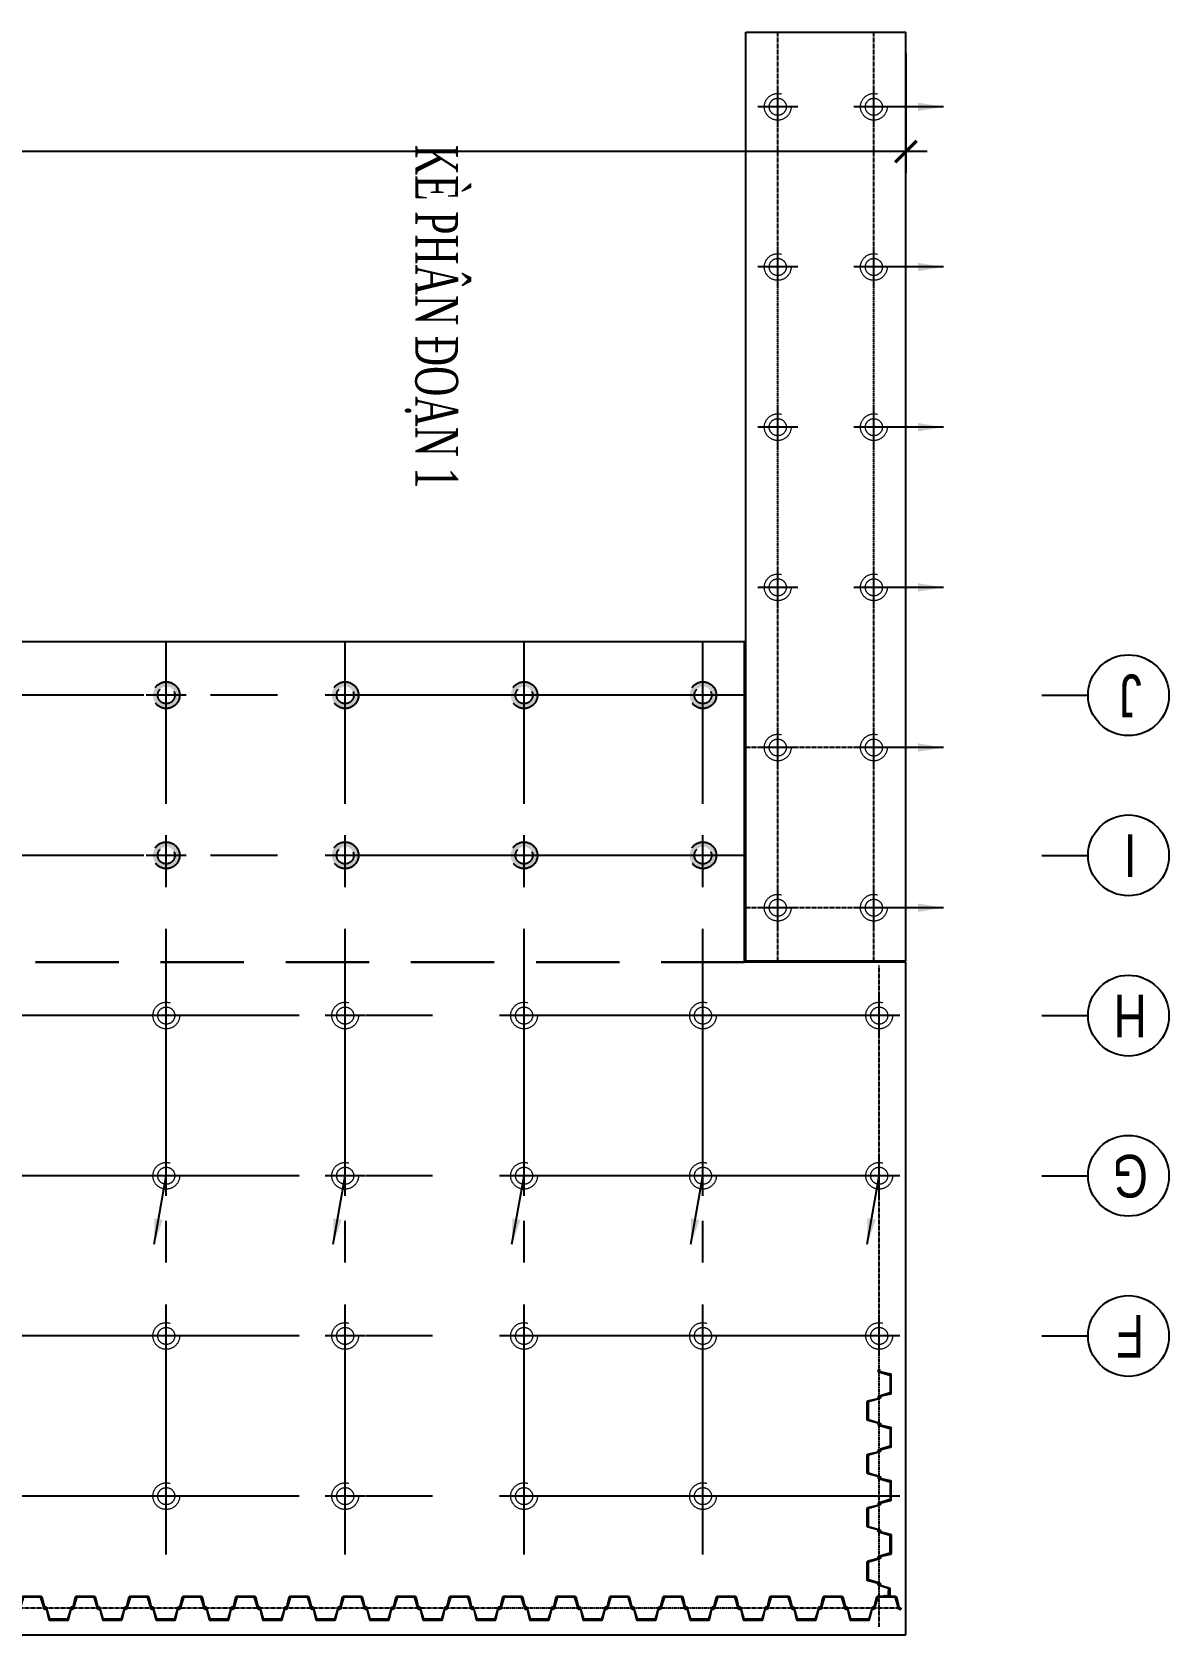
# Model space of a CAD drawing. Extents: x -57534 to 10615, y -13723 to 96319.
# Drawn here: x -11465 to -9336, y 49682 to 52684 of the extents above; entities that cross this region are included whole.
import ezdxf
from ezdxf.enums import TextEntityAlignment as Align

# ---------------------------------------------------------------- set-up
doc = ezdxf.new("R2010")
doc.units = 0
doc.header["$LTSCALE"] = 5
doc.header["$MEASUREMENT"] = 0
for name, pattern in [('CENTER', [2, 1.25, -0.25, 0.25, -0.25]), ('CENTER2', [1.125, 0.75, -0.125, 0.125, -0.125]), ('HIDDEN', [0.375, 0.25, -0.125])]:
    doc.linetypes.add(name, pattern=pattern)
doc.layers.get('0').update_dxf_attribs({"linetype": 'CONTINUOUS'})
doc.layers.get('DEFPOINTS').update_dxf_attribs({"linetype": 'CONTINUOUS'})
for name, color, linetype in [('BORDER', 2, 'CONTINUOUS'), ('CENTER', 9, 'CENTER2'), ('Coc', 2, 'CONTINUOUS'), ('Cochh', 7, 'CONTINUOUS'), ('Cu', 230, 'CONTINUOUS'), ('DIMENSION', 4, 'CONTINUOUS'), ('HATCH', 7, 'CONTINUOUS'), ('TEXT', 3, 'CONTINUOUS')]:
    doc.layers.add(name, color=color, linetype=linetype)
doc.layers.add('Border k in', color=241, linetype='CONTINUOUS', lineweight=30, plot=False)
doc.layers.add('KHUAT', color=235, linetype='HIDDEN', lineweight=18)
doc.styles.add('CMB-1', font='VHBLACK.TTF', dxfattribs={"width": 0.8})
doc.styles.add('DIM', font='romans.shx', dxfattribs={"width": 0.65})
doc.styles.add('THUONG', font='vntimeh.shx', dxfattribs={"width": 0.65})
doc.dimstyles.new('1-400', dxfattribs={"dimscale": 400, "dimtxt": 0.22, "dimasz": 0.12, "dimexe": 0.1, "dimexo": 0.1, "dimgap": 0.08, "dimtad": 1, "dimdec": 0, "dimzin": 0, "dimdsep": 46, "dimtxsty": 'DIM', "dimblk": 'ARCHTICK', "dimcen": 0.15, "dimdle": 0.1, "dimclrd": 4, "dimclre": 7, "dimclrt": 2, "dimaunit": 1, "dimadec": 0, "dimazin": 0, "dimtfac": 1, "dimtdec": 0, "dimtix": 1, "dimtmove": 1, "dimatfit": 3, "dimfxl": 1, "dimtolj": 1, "dimtzin": 0, "dimarcsym": 0})
doc.dimstyles.new('400.Ph', dxfattribs={"dimscale": 400, "dimtxt": 0.2, "dimasz": 0.1, "dimexe": 0.1, "dimexo": 0.1, "dimgap": 0.06, "dimtad": 1, "dimdec": 0, "dimzin": 0, "dimdsep": 46, "dimtxsty": 'DIM', "dimblk": 'ARCHTICK', "dimcen": 0.15, "dimdle": 0.1, "dimclrd": 256, "dimclre": 7, "dimclrt": 6, "dimadec": 0, "dimazin": 0, "dimtfac": 1, "dimtdec": 0, "dimtix": 1, "dimtmove": 0, "dimatfit": 3, "dimfxl": 1, "dimtolj": 1, "dimtzin": 0, "dimarcsym": 0})

# ---------------------------------------------------------------- blocks, each defined once
blk = doc.blocks.new('CocD500_HH')
at = {"layer": 'CENTER', "ltscale": 50}
for p, q in [((0, 37.5), (0, -37.5)), ((-37.5, 0), (37.5, 0))]:
    blk.add_line(p, q, dxfattribs=at)
at = {"layer": 'KHUAT', "ltscale": 100}
for radius in [25, 16]:
    blk.add_circle((0, 0), radius, dxfattribs=at)
blk = doc.blocks.new('_ArchTick')
at = {"color": 0, "linetype": 'ByBlock', "const_width": 0.15}
blk.add_lwpolyline([(-0.5, -0.5), (0.5, 0.5)], dxfattribs=at)
blk = doc.blocks.new('Cu SKSP-V SY390')
at = {"layer": 'CENTER'}
for p, q in [((-25, 20.3), (-25, 24.7)), ((25, 20.3), (25, 24.7))]:
    blk.add_line(p, q, dxfattribs=at)
at = {"layer": 'Cu'}
blk.add_lwpolyline([(-16.6, 2.7, 0.331206), (-15.7, 2), (15.7, 2, 0.331206), (16.6, 2.7), (23.1, 23.9, -0.331206), (24.1, 24.7), (25.3, 24.7, -0.223582), (26.5, 24.1, -0.452935), (26.1, 22.2), (25, 21.7, -0.518485), (24.2, 21.9, -0.300037), (24.7, 22.4), (25.7, 22.9, 0.427626), (25.8, 23.6, 0.215462), (25.3, 23.9), (24.5, 23.9, 0.331206), (23.7, 23.3), (18.4, 1.3, -0.331206), (16.7, 0), (-16.7, 0, -0.331206), (-18.4, 1.3), (-23.7, 23.3, 0.331206), (-24.5, 23.9), (-25.3, 23.9, 0.215462), (-25.8, 23.6, 0.427626), (-25.7, 22.9), (-24.7, 22.4, -0.300037), (-24.2, 21.9, -0.518485), (-25, 21.7), (-26.1, 22.2, -0.452935), (-26.5, 24.1, -0.223582), (-25.3, 24.7), (-24.1, 24.7, -0.331206), (-23.1, 23.9)], format="xyb", close=True, dxfattribs=at)
blk = doc.blocks.new('Cu SKSP-V Loai SY390')
at = {"layer": 'CENTER'}
for p, q in [((-25, 20.3), (-25, 24.7)), ((25, 20.3), (25, 24.7))]:
    blk.add_line(p, q, dxfattribs=at)
at = {"layer": 'Cu'}
blk.add_lwpolyline([(-16.6, 2.7, 0.331206), (-15.7, 2), (15.7, 2, 0.331206), (16.6, 2.7), (23.1, 23.9, -0.331206), (24.1, 24.7), (25.3, 24.7, -0.223582), (26.5, 24.1, -0.452935), (26.1, 22.2), (25, 21.7, -0.518485), (24.2, 21.9, -0.300037), (24.7, 22.4), (25.7, 22.9, 0.427626), (25.8, 23.6, 0.215462), (25.3, 23.9), (24.5, 23.9, 0.331206), (23.7, 23.3), (18.4, 1.3, -0.331206), (16.7, 0), (-16.7, 0, -0.331206), (-18.4, 1.3), (-23.7, 23.3, 0.331206), (-24.5, 23.9), (-25.3, 23.9, 0.215462), (-25.8, 23.6, 0.427626), (-25.7, 22.9), (-24.7, 22.4, -0.300037), (-24.2, 21.9, -0.518485), (-25, 21.7), (-26.1, 22.2, -0.452935), (-26.5, 24.1, -0.223582), (-25.3, 24.7), (-24.1, 24.7, -0.331206), (-23.1, 23.9)], format="xyb", close=True, dxfattribs=at)
at = {"layer": 'DIMENSION'}
blk.add_blockref('Cu SKSP-V SY390', (0, 0), dxfattribs=at)
blk = doc.blocks.new('*U91')
at = {"layer": 'DIMENSION', "xscale": -1, "rotation": 180}
for p in [(50, 45), (150, 45), (250, 45), (350, 45), (450, 45), (550, 45), (650, 45), (750, 45), (850, 45), (950, 45), (1050, 45), (1150, 45), (1250, 45), (1350, 45), (1450, 45), (1550, 45), (1650, 45), (1750, 45), (1850, 45), (1950, 45), (2050, 45), (2150, 45), (2250, 45), (2350, 45), (2450, 45), (2550, 45), (2650, 45), (2750, 45), (2850, 45), (2950, 45), (3050, 45), (3150, 45), (3250, 45), (3350, 45), (3450, 45), (3550, 45), (3650, 45)]:
    blk.add_blockref('Cu SKSP-V Loai SY390', p, dxfattribs=at)
at = {"layer": 'DIMENSION'}
for p in [(0, 0), (100, 0), (200, 0), (300, 0), (400, 0), (500, 0), (600, 0), (700, 0), (800, 0), (900, 0), (1000, 0), (1100, 0), (1200, 0), (1300, 0), (1400, 0), (1500, 0), (1600, 0), (1700, 0), (1800, 0), (1900, 0), (2000, 0), (2100, 0), (2200, 0), (2300, 0), (2400, 0), (2500, 0), (2600, 0), (2700, 0), (2800, 0), (2900, 0), (3000, 0), (3100, 0), (3200, 0), (3300, 0), (3400, 0), (3500, 0), (3600, 0)]:
    blk.add_blockref('Cu SKSP-V Loai SY390', p, dxfattribs=at)
blk = doc.blocks.new('*U92')
at = {"layer": 'DIMENSION', "xscale": -1, "rotation": 180}
for p in [(50, 45), (150, 45), (250, 45), (350, 45)]:
    blk.add_blockref('Cu SKSP-V Loai SY390', p, dxfattribs=at)
at = {"layer": 'DIMENSION'}
for p in [(0, 0), (100, 0), (200, 0), (300, 0)]:
    blk.add_blockref('Cu SKSP-V Loai SY390', p, dxfattribs=at)
blk = doc.blocks.new('cocbs')
at = {"layer": 'Coc'}
h = blk.add_hatch(color=256, dxfattribs=at)
h.paths.add_polyline_path([(-46596.3, 9805.7), (-46596.3, 9796.7, -0.414214), (-46580.3, 9780.7), (-46571.3, 9780.7, 0.414214)])
h.paths.add_polyline_path([(-46571.3, 9780.7), (-46580.3, 9780.7, -0.414214), (-46596.3, 9764.7), (-46596.3, 9755.7, 0.414214)])
h.paths.add_polyline_path([(-46612.3, 9780.7), (-46621.3, 9780.7, 0.414214), (-46596.3, 9755.7), (-46596.3, 9764.7, -0.414214)])
h.paths.add_polyline_path([(-46596.3, 9796.7), (-46596.3, 9805.7, 0.414214), (-46621.3, 9780.7), (-46612.3, 9780.7, -0.414214)])
at = {"layer": 'Coc', "color": 8, "linetype": 'HIDDEN', "ltscale": 50}
for radius in [25, 16]:
    blk.add_circle((-46596.3, 9780.7), radius, dxfattribs=at)
at = {"layer": 'Cochh', "linetype": 'CENTER', "ltscale": 25}
for p, q in [((-46596.3, 9818.2), (-46596.3, 9743.2)), ((-46633.8, 9780.7), (-46558.8, 9780.7))]:
    blk.add_line(p, q, dxfattribs=at)
blk = doc.blocks.new('*D105')
at = {"layer": 'DEFPOINTS', "color": 0}
for p in [(-46789.1, 9367.7), (-46789.1, 8449.5), (-50569.1, 8225.7)]:
    blk.add_point(p, dxfattribs=at)
at = {"layer": 'DIMENSION', "color": 7, "lineweight": -2}
for p, q in [((-46789.1, 9327.7), (-46789.1, 8409.5)), ((-50569.1, 8265.7), (-50569.1, 8489.5))]:
    blk.add_line(p, q, dxfattribs=at)
at = {"layer": 'DIMENSION', "lineweight": -2}
blk.add_line((-50609.1, 8449.5), (-46749.1, 8449.5), dxfattribs=at)
at = {"layer": 'DIMENSION', "lineweight": -2, "xscale": 40, "yscale": 40, "zscale": 40, "rotation": 180}
blk.add_blockref('_ArchTick', (-50569.1, 8449.5), dxfattribs=at)
at = {"layer": 'DIMENSION', "lineweight": -2, "xscale": 40, "yscale": 40, "zscale": 40}
blk.add_blockref('_ArchTick', (-46789.1, 8449.5), dxfattribs=at)
at = {"layer": 'DIMENSION', "color": 6, "insert": (-48679.1, 8513.5), "char_height": 80, "attachment_point": 5, "style": 'DIM'}
blk.add_mtext('\\A1;3780', dxfattribs=at)
blk = doc.blocks.new('A$C7E87390C')
at = {"layer": 'HATCH'}
h = blk.add_hatch(dxfattribs=at)
h.set_pattern_fill('ANSI31', color=256, scale=70, style=0)
h.set_pattern_definition([(315, (800.3433, 5226.8513), (-0.61872, -0.61872), [])])
edge = h.paths.add_edge_path()
edge.add_ellipse((800.9, 5217.3), major_axis=(-0.283, 0.283), ratio=1, start_angle=135, end_angle=225, ccw=False)
edge.add_line((800.9, 5216.9), (800.3, 5216.9))
edge.add_line((800.3, 5216.9), (800.3, 5226.9))
edge.add_line((800.3, 5226.9), (810.3, 5226.9))
edge.add_line((810.3, 5226.9), (810.3, 5226.3))
edge.add_ellipse((809.9, 5226.3), major_axis=(-0.283, 0.283), ratio=1, start_angle=135, end_angle=225, ccw=False)
edge.add_line((809.9, 5225.9), (802.5, 5225.9))
edge.add_ellipse((802.5, 5224.7), major_axis=(0.849, 0.849), ratio=1, start_angle=45, end_angle=135)
edge.add_line((801.3, 5224.7), (801.3, 5217.3))
at = {"layer": 'BORDER'}
for p, q in [((2268.5, 5299.4), (768.5, 5299.4)), ((4548.5, 5299.4), (768.5, 5299.4)), ((768.5, 5299.4), (768.5, 4039.4)), ((768.5, 4039.4), (1070.5, 4039.4)), ((768.5, 4037.4), (768.5, 2297.4)), ((768.5, 4037.4), (1068.5, 4037.4)), ((1068.5, 4037.4), (1068.5, 2297.4)), ((1070.5, 4039.4), (1070.5, 3439.4)), ((1070.5, 3439.4), (4548.5, 3439.4)), ((1068.5, 2297.4), (768.5, 2297.4))]:
    blk.add_line(p, q, dxfattribs=at)
at = {"layer": 'Border k in', "linetype": 'HIDDEN', "ltscale": 125}
blk.add_line((1070.5, 4039.4), (4548.5, 4039.4), dxfattribs=at)
at = {"layer": 'CENTER', "ltscale": 2}
for p, q in [((818.5, 5283.9), (818.5, 4045.4)), ((779.8, 5249.4), (4517.7, 5249.4)), ((828.5, 4037.4), (828.5, 2298.9)), ((1008.5, 4037.4), (1008.5, 2298.1)), ((779.8, 3937.4), (1070.5, 3937.4)), ((779.8, 3637.4), (1070.5, 3637.4))]:
    blk.add_line(p, q, dxfattribs=at)
at = {"layer": 'CENTER', "ltscale": 125}
for p, q in [((1148.5, 5149), (1148.5, 3439.4)), ((1483.5, 5149), (1483.5, 3439.4)), ((1818.5, 5149), (1818.5, 3439.4)), ((2153.5, 5149), (2153.5, 3439.4))]:
    blk.add_line(p, q, dxfattribs=at)
at = {"layer": 'CENTER', "ltscale": 200}
for p, q in [((779.8, 5039.4), (4464.8, 5039.4)), ((779.8, 4739.4), (4503.8, 4739.4)), ((779.8, 4439.4), (4503.8, 4439.4)), ((779.8, 4139.4), (4503.8, 4139.4)), ((1070.5, 3839.4), (4548.5, 3839.4)), ((1070.5, 3539.4), (4548.5, 3539.4))]:
    blk.add_line(p, q, dxfattribs=at)
at = {"layer": 'DIMENSION'}
for p, q in [((514, 4739.4), (427.4, 4739.4)), ((514, 4439.4), (427.4, 4439.4)), ((514, 4139.4), (427.4, 4139.4)), ((514, 3839.4), (427.4, 3839.4)), ((514, 3539.4), (427.4, 3539.4))]:
    blk.add_line(p, q, dxfattribs=at)
for points in [[(838.2, 5269.1, -0.331206), (839.1, 5269.8), (870.5, 5269.8, -0.331206), (871.4, 5269.1), (877.9, 5247.9, 0.331206), (878.8, 5247.2), (880.1, 5247.2, 0.223582), (881.3, 5247.7, 0.452935), (880.9, 5249.6), (879.8, 5250.1, 0.518485), (879, 5249.9, 0.300037), (879.5, 5249.4), (880.5, 5248.9, -0.427626), (880.6, 5248.2, -0.215462), (880.1, 5248), (879.3, 5248, -0.331206), (878.5, 5248.6), (873.2, 5270.6, 0.331206), (871.5, 5271.9), (838.1, 5271.9, 0.331206), (836.4, 5270.6), (831.1, 5248.6, -0.331206), (830.3, 5248), (829.5, 5248, -0.215462), (829, 5248.2, -0.427626), (829.1, 5248.9), (830.1, 5249.4, 0.300037), (830.6, 5249.9, 0.518485), (829.8, 5250.1), (828.7, 5249.6, 0.452935), (828.3, 5247.7, 0.223582), (829.5, 5247.2), (830.7, 5247.2, 0.331206), (831.7, 5247.9)], [(938.2, 5269.1, -0.331206), (939.1, 5269.8), (970.5, 5269.8, -0.331206), (971.4, 5269.1), (977.9, 5247.9, 0.331206), (978.8, 5247.2), (980.1, 5247.2, 0.223582), (981.3, 5247.7, 0.452935), (980.9, 5249.6), (979.8, 5250.1, 0.518485), (979, 5249.9, 0.300037), (979.5, 5249.4), (980.5, 5248.9, -0.427626), (980.6, 5248.2, -0.215462), (980.1, 5248), (979.3, 5248, -0.331206), (978.5, 5248.6), (973.2, 5270.6, 0.331206), (971.5, 5271.9), (938.1, 5271.9, 0.331206), (936.4, 5270.6), (931.1, 5248.6, -0.331206), (930.3, 5248), (929.5, 5248, -0.215462), (929, 5248.2, -0.427626), (929.1, 5248.9), (930.1, 5249.4, 0.300037), (930.6, 5249.9, 0.518485), (929.8, 5250.1), (928.7, 5249.6, 0.452935), (928.3, 5247.7, 0.223582), (929.5, 5247.2), (930.7, 5247.2, 0.331206), (931.7, 5247.9)], [(1038.2, 5269.1, -0.331206), (1039.1, 5269.8), (1070.5, 5269.8, -0.331206), (1071.4, 5269.1), (1077.9, 5247.9, 0.331206), (1078.8, 5247.2), (1080.1, 5247.2, 0.223582), (1081.3, 5247.7, 0.452935), (1080.9, 5249.6), (1079.8, 5250.1, 0.518485), (1079, 5249.9, 0.300037), (1079.5, 5249.4), (1080.5, 5248.9, -0.427626), (1080.6, 5248.2, -0.215462), (1080.1, 5248), (1079.3, 5248, -0.331206), (1078.5, 5248.6), (1073.2, 5270.6, 0.331206), (1071.5, 5271.9), (1038.1, 5271.9, 0.331206), (1036.4, 5270.6), (1031.1, 5248.6, -0.331206), (1030.3, 5248), (1029.5, 5248, -0.215462), (1029, 5248.2, -0.427626), (1029.1, 5248.9), (1030.1, 5249.4, 0.300037), (1030.6, 5249.9, 0.518485), (1029.8, 5250.1), (1028.7, 5249.6, 0.452935), (1028.3, 5247.7, 0.223582), (1029.5, 5247.2), (1030.7, 5247.2, 0.331206), (1031.7, 5247.9)], [(1138.2, 5269.1, -0.331206), (1139.1, 5269.8), (1170.5, 5269.8, -0.331206), (1171.4, 5269.1), (1177.9, 5247.9, 0.331206), (1178.8, 5247.2), (1180.1, 5247.2, 0.223582), (1181.3, 5247.7, 0.452935), (1180.9, 5249.6), (1179.8, 5250.1, 0.518485), (1179, 5249.9, 0.300037), (1179.5, 5249.4), (1180.5, 5248.9, -0.427626), (1180.6, 5248.2, -0.215462), (1180.1, 5248), (1179.3, 5248, -0.331206), (1178.5, 5248.6), (1173.2, 5270.6, 0.331206), (1171.5, 5271.9), (1138.1, 5271.9, 0.331206), (1136.4, 5270.6), (1131.1, 5248.6, -0.331206), (1130.3, 5248), (1129.5, 5248, -0.215462), (1129, 5248.2, -0.427626), (1129.1, 5248.9), (1130.1, 5249.4, 0.300037), (1130.6, 5249.9, 0.518485), (1129.8, 5250.1), (1128.7, 5249.6, 0.452935), (1128.3, 5247.7, 0.223582), (1129.5, 5247.2), (1130.7, 5247.2, 0.331206), (1131.7, 5247.9)], [(1238.2, 5269.1, -0.331206), (1239.1, 5269.8), (1270.5, 5269.8, -0.331206), (1271.4, 5269.1), (1277.9, 5247.9, 0.331206), (1278.8, 5247.2), (1280.1, 5247.2, 0.223582), (1281.3, 5247.7, 0.452935), (1280.9, 5249.6), (1279.8, 5250.1, 0.518485), (1279, 5249.9, 0.300037), (1279.5, 5249.4), (1280.5, 5248.9, -0.427626), (1280.6, 5248.2, -0.215462), (1280.1, 5248), (1279.3, 5248, -0.331206), (1278.5, 5248.6), (1273.2, 5270.6, 0.331206), (1271.5, 5271.9), (1238.1, 5271.9, 0.331206), (1236.4, 5270.6), (1231.1, 5248.6, -0.331206), (1230.3, 5248), (1229.5, 5248, -0.215462), (1229, 5248.2, -0.427626), (1229.1, 5248.9), (1230.1, 5249.4, 0.300037), (1230.6, 5249.9, 0.518485), (1229.8, 5250.1), (1228.7, 5249.6, 0.452935), (1228.3, 5247.7, 0.223582), (1229.5, 5247.2), (1230.7, 5247.2, 0.331206), (1231.7, 5247.9)], [(1338.2, 5269.1, -0.331206), (1339.1, 5269.8), (1370.5, 5269.8, -0.331206), (1371.4, 5269.1), (1377.9, 5247.9, 0.331206), (1378.8, 5247.2), (1380.1, 5247.2, 0.223582), (1381.3, 5247.7, 0.452935), (1380.9, 5249.6), (1379.8, 5250.1, 0.518485), (1379, 5249.9, 0.300037), (1379.5, 5249.4), (1380.5, 5248.9, -0.427626), (1380.6, 5248.2, -0.215462), (1380.1, 5248), (1379.3, 5248, -0.331206), (1378.5, 5248.6), (1373.2, 5270.6, 0.331206), (1371.5, 5271.9), (1338.1, 5271.9, 0.331206), (1336.4, 5270.6), (1331.1, 5248.6, -0.331206), (1330.3, 5248), (1329.5, 5248, -0.215462), (1329, 5248.2, -0.427626), (1329.1, 5248.9), (1330.1, 5249.4, 0.300037), (1330.6, 5249.9, 0.518485), (1329.8, 5250.1), (1328.7, 5249.6, 0.452935), (1328.3, 5247.7, 0.223582), (1329.5, 5247.2), (1330.7, 5247.2, 0.331206), (1331.7, 5247.9)], [(1438.2, 5269.1, -0.331206), (1439.1, 5269.8), (1470.5, 5269.8, -0.331206), (1471.4, 5269.1), (1477.9, 5247.9, 0.331206), (1478.8, 5247.2), (1480.1, 5247.2, 0.223582), (1481.3, 5247.7, 0.452935), (1480.9, 5249.6), (1479.8, 5250.1, 0.518485), (1479, 5249.9, 0.300037), (1479.5, 5249.4), (1480.5, 5248.9, -0.427626), (1480.6, 5248.2, -0.215462), (1480.1, 5248), (1479.3, 5248, -0.331206), (1478.5, 5248.6), (1473.2, 5270.6, 0.331206), (1471.5, 5271.9), (1438.1, 5271.9, 0.331206), (1436.4, 5270.6), (1431.1, 5248.6, -0.331206), (1430.3, 5248), (1429.5, 5248, -0.215462), (1429, 5248.2, -0.427626), (1429.1, 5248.9), (1430.1, 5249.4, 0.300037), (1430.6, 5249.9, 0.518485), (1429.8, 5250.1), (1428.7, 5249.6, 0.452935), (1428.3, 5247.7, 0.223582), (1429.5, 5247.2), (1430.7, 5247.2, 0.331206), (1431.7, 5247.9)], [(1538.2, 5269.1, -0.331206), (1539.1, 5269.8), (1570.5, 5269.8, -0.331206), (1571.4, 5269.1), (1577.9, 5247.9, 0.331206), (1578.8, 5247.2), (1580.1, 5247.2, 0.223582), (1581.3, 5247.7, 0.452935), (1580.9, 5249.6), (1579.8, 5250.1, 0.518485), (1579, 5249.9, 0.300037), (1579.5, 5249.4), (1580.5, 5248.9, -0.427626), (1580.6, 5248.2, -0.215462), (1580.1, 5248), (1579.3, 5248, -0.331206), (1578.5, 5248.6), (1573.2, 5270.6, 0.331206), (1571.5, 5271.9), (1538.1, 5271.9, 0.331206), (1536.4, 5270.6), (1531.1, 5248.6, -0.331206), (1530.3, 5248), (1529.5, 5248, -0.215462), (1529, 5248.2, -0.427626), (1529.1, 5248.9), (1530.1, 5249.4, 0.300037), (1530.6, 5249.9, 0.518485), (1529.8, 5250.1), (1528.7, 5249.6, 0.452935), (1528.3, 5247.7, 0.223582), (1529.5, 5247.2), (1530.7, 5247.2, 0.331206), (1531.7, 5247.9)], [(1638.2, 5269.1, -0.331206), (1639.1, 5269.8), (1670.5, 5269.8, -0.331206), (1671.4, 5269.1), (1677.9, 5247.9, 0.331206), (1678.8, 5247.2), (1680.1, 5247.2, 0.223582), (1681.3, 5247.7, 0.452935), (1680.9, 5249.6), (1679.8, 5250.1, 0.518485), (1679, 5249.9, 0.300037), (1679.5, 5249.4), (1680.5, 5248.9, -0.427626), (1680.6, 5248.2, -0.215462), (1680.1, 5248), (1679.3, 5248, -0.331206), (1678.5, 5248.6), (1673.2, 5270.6, 0.331206), (1671.5, 5271.9), (1638.1, 5271.9, 0.331206), (1636.4, 5270.6), (1631.1, 5248.6, -0.331206), (1630.3, 5248), (1629.5, 5248, -0.215462), (1629, 5248.2, -0.427626), (1629.1, 5248.9), (1630.1, 5249.4, 0.300037), (1630.6, 5249.9, 0.518485), (1629.8, 5250.1), (1628.7, 5249.6, 0.452935), (1628.3, 5247.7, 0.223582), (1629.5, 5247.2), (1630.7, 5247.2, 0.331206), (1631.7, 5247.9)], [(1738.2, 5269.1, -0.331206), (1739.1, 5269.8), (1770.5, 5269.8, -0.331206), (1771.4, 5269.1), (1777.9, 5247.9, 0.331206), (1778.8, 5247.2), (1780.1, 5247.2, 0.223582), (1781.3, 5247.7, 0.452935), (1780.9, 5249.6), (1779.8, 5250.1, 0.518485), (1779, 5249.9, 0.300037), (1779.5, 5249.4), (1780.5, 5248.9, -0.427626), (1780.6, 5248.2, -0.215462), (1780.1, 5248), (1779.3, 5248, -0.331206), (1778.5, 5248.6), (1773.2, 5270.6, 0.331206), (1771.5, 5271.9), (1738.1, 5271.9, 0.331206), (1736.4, 5270.6), (1731.1, 5248.6, -0.331206), (1730.3, 5248), (1729.5, 5248, -0.215462), (1729, 5248.2, -0.427626), (1729.1, 5248.9), (1730.1, 5249.4, 0.300037), (1730.6, 5249.9, 0.518485), (1729.8, 5250.1), (1728.7, 5249.6, 0.452935), (1728.3, 5247.7, 0.223582), (1729.5, 5247.2), (1730.7, 5247.2, 0.331206), (1731.7, 5247.9)], [(1838.2, 5269.1, -0.331206), (1839.1, 5269.8), (1870.5, 5269.8, -0.331206), (1871.4, 5269.1), (1877.9, 5247.9, 0.331206), (1878.8, 5247.2), (1880.1, 5247.2, 0.223582), (1881.3, 5247.7, 0.452935), (1880.9, 5249.6), (1879.8, 5250.1, 0.518485), (1879, 5249.9, 0.300037), (1879.5, 5249.4), (1880.5, 5248.9, -0.427626), (1880.6, 5248.2, -0.215462), (1880.1, 5248), (1879.3, 5248, -0.331206), (1878.5, 5248.6), (1873.2, 5270.6, 0.331206), (1871.5, 5271.9), (1838.1, 5271.9, 0.331206), (1836.4, 5270.6), (1831.1, 5248.6, -0.331206), (1830.3, 5248), (1829.5, 5248, -0.215462), (1829, 5248.2, -0.427626), (1829.1, 5248.9), (1830.1, 5249.4, 0.300037), (1830.6, 5249.9, 0.518485), (1829.8, 5250.1), (1828.7, 5249.6, 0.452935), (1828.3, 5247.7, 0.223582), (1829.5, 5247.2), (1830.7, 5247.2, 0.331206), (1831.7, 5247.9)], [(1938.2, 5269.1, -0.331206), (1939.1, 5269.8), (1970.5, 5269.8, -0.331206), (1971.4, 5269.1), (1977.9, 5247.9, 0.331206), (1978.8, 5247.2), (1980.1, 5247.2, 0.223582), (1981.3, 5247.7, 0.452935), (1980.9, 5249.6), (1979.8, 5250.1, 0.518485), (1979, 5249.9, 0.300037), (1979.5, 5249.4), (1980.5, 5248.9, -0.427626), (1980.6, 5248.2, -0.215462), (1980.1, 5248), (1979.3, 5248, -0.331206), (1978.5, 5248.6), (1973.2, 5270.6, 0.331206), (1971.5, 5271.9), (1938.1, 5271.9, 0.331206), (1936.4, 5270.6), (1931.1, 5248.6, -0.331206), (1930.3, 5248), (1929.5, 5248, -0.215462), (1929, 5248.2, -0.427626), (1929.1, 5248.9), (1930.1, 5249.4, 0.300037), (1930.6, 5249.9, 0.518485), (1929.8, 5250.1), (1928.7, 5249.6, 0.452935), (1928.3, 5247.7, 0.223582), (1929.5, 5247.2), (1930.7, 5247.2, 0.331206), (1931.7, 5247.9)], [(2038.2, 5269.1, -0.331206), (2039.1, 5269.8), (2070.5, 5269.8, -0.331206), (2071.4, 5269.1), (2077.9, 5247.9, 0.331206), (2078.8, 5247.2), (2080.1, 5247.2, 0.223582), (2081.3, 5247.7, 0.452935), (2080.9, 5249.6), (2079.8, 5250.1, 0.518485), (2079, 5249.9, 0.300037), (2079.5, 5249.4), (2080.5, 5248.9, -0.427626), (2080.6, 5248.2, -0.215462), (2080.1, 5248), (2079.3, 5248, -0.331206), (2078.5, 5248.6), (2073.2, 5270.6, 0.331206), (2071.5, 5271.9), (2038.1, 5271.9, 0.331206), (2036.4, 5270.6), (2031.1, 5248.6, -0.331206), (2030.3, 5248), (2029.5, 5248, -0.215462), (2029, 5248.2, -0.427626), (2029.1, 5248.9), (2030.1, 5249.4, 0.300037), (2030.6, 5249.9, 0.518485), (2029.8, 5250.1), (2028.7, 5249.6, 0.452935), (2028.3, 5247.7, 0.223582), (2029.5, 5247.2), (2030.7, 5247.2, 0.331206), (2031.7, 5247.9)], [(2138.2, 5269.1, -0.331206), (2139.1, 5269.8), (2170.5, 5269.8, -0.331206), (2171.4, 5269.1), (2177.9, 5247.9, 0.331206), (2178.8, 5247.2), (2180.1, 5247.2, 0.223582), (2181.3, 5247.7, 0.452935), (2180.9, 5249.6), (2179.8, 5250.1, 0.518485), (2179, 5249.9, 0.300037), (2179.5, 5249.4), (2180.5, 5248.9, -0.427626), (2180.6, 5248.2, -0.215462), (2180.1, 5248), (2179.3, 5248, -0.331206), (2178.5, 5248.6), (2173.2, 5270.6, 0.331206), (2171.5, 5271.9), (2138.1, 5271.9, 0.331206), (2136.4, 5270.6), (2131.1, 5248.6, -0.331206), (2130.3, 5248), (2129.5, 5248, -0.215462), (2129, 5248.2, -0.427626), (2129.1, 5248.9), (2130.1, 5249.4, 0.300037), (2130.6, 5249.9, 0.518485), (2129.8, 5250.1), (2128.7, 5249.6, 0.452935), (2128.3, 5247.7, 0.223582), (2129.5, 5247.2), (2130.7, 5247.2, 0.331206), (2131.7, 5247.9)], [(2238.2, 5269.1, -0.331206), (2239.1, 5269.8), (2270.5, 5269.8, -0.331206), (2271.4, 5269.1), (2277.9, 5247.9, 0.331206), (2278.8, 5247.2), (2280.1, 5247.2, 0.223582), (2281.3, 5247.7, 0.452935), (2280.9, 5249.6), (2279.8, 5250.1, 0.518485), (2279, 5249.9, 0.300037), (2279.5, 5249.4), (2280.5, 5248.9, -0.427626), (2280.6, 5248.2, -0.215462), (2280.1, 5248), (2279.3, 5248, -0.331206), (2278.5, 5248.6), (2273.2, 5270.6, 0.331206), (2271.5, 5271.9), (2238.1, 5271.9, 0.331206), (2236.4, 5270.6), (2231.1, 5248.6, -0.331206), (2230.3, 5248), (2229.5, 5248, -0.215462), (2229, 5248.2, -0.427626), (2229.1, 5248.9), (2230.1, 5249.4, 0.300037), (2230.6, 5249.9, 0.518485), (2229.8, 5250.1), (2228.7, 5249.6, 0.452935), (2228.3, 5247.7, 0.223582), (2229.5, 5247.2), (2230.7, 5247.2, 0.331206), (2231.7, 5247.9)], [(2338.2, 5269.1, -0.331206), (2339.1, 5269.8), (2370.5, 5269.8, -0.331206), (2371.4, 5269.1), (2377.9, 5247.9, 0.331206), (2378.8, 5247.2), (2380.1, 5247.2, 0.223582), (2381.3, 5247.7, 0.452935), (2380.9, 5249.6), (2379.8, 5250.1, 0.518485), (2379, 5249.9, 0.300037), (2379.5, 5249.4), (2380.5, 5248.9, -0.427626), (2380.6, 5248.2, -0.215462), (2380.1, 5248), (2379.3, 5248, -0.331206), (2378.5, 5248.6), (2373.2, 5270.6, 0.331206), (2371.5, 5271.9), (2338.1, 5271.9, 0.331206), (2336.4, 5270.6), (2331.1, 5248.6, -0.331206), (2330.3, 5248), (2329.5, 5248, -0.215462), (2329, 5248.2, -0.427626), (2329.1, 5248.9), (2330.1, 5249.4, 0.300037), (2330.6, 5249.9, 0.518485), (2329.8, 5250.1), (2328.7, 5249.6, 0.452935), (2328.3, 5247.7, 0.223582), (2329.5, 5247.2), (2330.7, 5247.2, 0.331206), (2331.7, 5247.9)], [(788.2, 5229.6, 0.331206), (789.1, 5228.9), (820.5, 5228.9, 0.331206), (821.4, 5229.6), (827.9, 5250.8, -0.331206), (828.8, 5251.5), (830.1, 5251.5, -0.223582), (831.3, 5251, -0.452935), (830.9, 5249.1), (829.8, 5248.6, -0.518485), (829, 5248.8, -0.300037), (829.5, 5249.3), (830.5, 5249.8, 0.427626), (830.6, 5250.5, 0.215462), (830.1, 5250.7), (829.3, 5250.7, 0.331206), (828.5, 5250.1), (823.2, 5228.1, -0.331206), (821.5, 5226.9), (788.1, 5226.9, -0.331206), (786.4, 5228.1), (781.1, 5250.1, 0.331206), (780.3, 5250.7), (779.5, 5250.7, 0.215462), (779, 5250.5, 0.427626), (779.1, 5249.8), (780.1, 5249.3, -0.300037), (780.6, 5248.8, -0.518485), (779.8, 5248.6), (778.7, 5249.1, -0.452935), (778.3, 5251, -0.223582), (779.5, 5251.5), (780.7, 5251.5, -0.331206), (781.7, 5250.8)], [(801.3, 5217.3, -0.414214), (800.9, 5216.9), (800.3, 5216.9), (800.3, 5226.9), (810.3, 5226.9), (810.3, 5226.3, -0.414214), (809.9, 5225.9), (802.5, 5225.9, 0.414214), (801.3, 5224.7)], [(888.2, 5229.6, 0.331206), (889.1, 5228.9), (920.5, 5228.9, 0.331206), (921.4, 5229.6), (927.9, 5250.8, -0.331206), (928.8, 5251.5), (930.1, 5251.5, -0.223582), (931.3, 5251, -0.452935), (930.9, 5249.1), (929.8, 5248.6, -0.518485), (929, 5248.8, -0.300037), (929.5, 5249.3), (930.5, 5249.8, 0.427626), (930.6, 5250.5, 0.215462), (930.1, 5250.7), (929.3, 5250.7, 0.331206), (928.5, 5250.1), (923.2, 5228.1, -0.331206), (921.5, 5226.9), (888.1, 5226.9, -0.331206), (886.4, 5228.1), (881.1, 5250.1, 0.331206), (880.3, 5250.7), (879.5, 5250.7, 0.215462), (879, 5250.5, 0.427626), (879.1, 5249.8), (880.1, 5249.3, -0.300037), (880.6, 5248.8, -0.518485), (879.8, 5248.6), (878.7, 5249.1, -0.452935), (878.3, 5251, -0.223582), (879.5, 5251.5), (880.7, 5251.5, -0.331206), (881.7, 5250.8)], [(988.2, 5229.6, 0.331206), (989.1, 5228.9), (1020.5, 5228.9, 0.331206), (1021.4, 5229.6), (1027.9, 5250.8, -0.331206), (1028.8, 5251.5), (1030.1, 5251.5, -0.223582), (1031.3, 5251, -0.452935), (1030.9, 5249.1), (1029.8, 5248.6, -0.518485), (1029, 5248.8, -0.300037), (1029.5, 5249.3), (1030.5, 5249.8, 0.427626), (1030.6, 5250.5, 0.215462), (1030.1, 5250.7), (1029.3, 5250.7, 0.331206), (1028.5, 5250.1), (1023.2, 5228.1, -0.331206), (1021.5, 5226.9), (988.1, 5226.9, -0.331206), (986.4, 5228.1), (981.1, 5250.1, 0.331206), (980.3, 5250.7), (979.5, 5250.7, 0.215462), (979, 5250.5, 0.427626), (979.1, 5249.8), (980.1, 5249.3, -0.300037), (980.6, 5248.8, -0.518485), (979.8, 5248.6), (978.7, 5249.1, -0.452935), (978.3, 5251, -0.223582), (979.5, 5251.5), (980.7, 5251.5, -0.331206), (981.7, 5250.8)], [(1088.2, 5229.6, 0.331206), (1089.1, 5228.9), (1120.5, 5228.9, 0.331206), (1121.4, 5229.6), (1127.9, 5250.8, -0.331206), (1128.8, 5251.5), (1130.1, 5251.5, -0.223582), (1131.3, 5251, -0.452935), (1130.9, 5249.1), (1129.8, 5248.6, -0.518485), (1129, 5248.8, -0.300037), (1129.5, 5249.3), (1130.5, 5249.8, 0.427626), (1130.6, 5250.5, 0.215462), (1130.1, 5250.7), (1129.3, 5250.7, 0.331206), (1128.5, 5250.1), (1123.2, 5228.1, -0.331206), (1121.5, 5226.9), (1088.1, 5226.9, -0.331206), (1086.4, 5228.1), (1081.1, 5250.1, 0.331206), (1080.3, 5250.7), (1079.5, 5250.7, 0.215462), (1079, 5250.5, 0.427626), (1079.1, 5249.8), (1080.1, 5249.3, -0.300037), (1080.6, 5248.8, -0.518485), (1079.8, 5248.6), (1078.7, 5249.1, -0.452935), (1078.3, 5251, -0.223582), (1079.5, 5251.5), (1080.7, 5251.5, -0.331206), (1081.7, 5250.8)], [(1188.2, 5229.6, 0.331206), (1189.1, 5228.9), (1220.5, 5228.9, 0.331206), (1221.4, 5229.6), (1227.9, 5250.8, -0.331206), (1228.8, 5251.5), (1230.1, 5251.5, -0.223582), (1231.3, 5251, -0.452935), (1230.9, 5249.1), (1229.8, 5248.6, -0.518485), (1229, 5248.8, -0.300037), (1229.5, 5249.3), (1230.5, 5249.8, 0.427626), (1230.6, 5250.5, 0.215462), (1230.1, 5250.7), (1229.3, 5250.7, 0.331206), (1228.5, 5250.1), (1223.2, 5228.1, -0.331206), (1221.5, 5226.9), (1188.1, 5226.9, -0.331206), (1186.4, 5228.1), (1181.1, 5250.1, 0.331206), (1180.3, 5250.7), (1179.5, 5250.7, 0.215462), (1179, 5250.5, 0.427626), (1179.1, 5249.8), (1180.1, 5249.3, -0.300037), (1180.6, 5248.8, -0.518485), (1179.8, 5248.6), (1178.7, 5249.1, -0.452935), (1178.3, 5251, -0.223582), (1179.5, 5251.5), (1180.7, 5251.5, -0.331206), (1181.7, 5250.8)], [(1288.2, 5229.6, 0.331206), (1289.1, 5228.9), (1320.5, 5228.9, 0.331206), (1321.4, 5229.6), (1327.9, 5250.8, -0.331206), (1328.8, 5251.5), (1330.1, 5251.5, -0.223582), (1331.3, 5251, -0.452935), (1330.9, 5249.1), (1329.8, 5248.6, -0.518485), (1329, 5248.8, -0.300037), (1329.5, 5249.3), (1330.5, 5249.8, 0.427626), (1330.6, 5250.5, 0.215462), (1330.1, 5250.7), (1329.3, 5250.7, 0.331206), (1328.5, 5250.1), (1323.2, 5228.1, -0.331206), (1321.5, 5226.9), (1288.1, 5226.9, -0.331206), (1286.4, 5228.1), (1281.1, 5250.1, 0.331206), (1280.3, 5250.7), (1279.5, 5250.7, 0.215462), (1279, 5250.5, 0.427626), (1279.1, 5249.8), (1280.1, 5249.3, -0.300037), (1280.6, 5248.8, -0.518485), (1279.8, 5248.6), (1278.7, 5249.1, -0.452935), (1278.3, 5251, -0.223582), (1279.5, 5251.5), (1280.7, 5251.5, -0.331206), (1281.7, 5250.8)], [(1388.2, 5229.6, 0.331206), (1389.1, 5228.9), (1420.5, 5228.9, 0.331206), (1421.4, 5229.6), (1427.9, 5250.8, -0.331206), (1428.8, 5251.5), (1430.1, 5251.5, -0.223582), (1431.3, 5251, -0.452935), (1430.9, 5249.1), (1429.8, 5248.6, -0.518485), (1429, 5248.8, -0.300037), (1429.5, 5249.3), (1430.5, 5249.8, 0.427626), (1430.6, 5250.5, 0.215462), (1430.1, 5250.7), (1429.3, 5250.7, 0.331206), (1428.5, 5250.1), (1423.2, 5228.1, -0.331206), (1421.5, 5226.9), (1388.1, 5226.9, -0.331206), (1386.4, 5228.1), (1381.1, 5250.1, 0.331206), (1380.3, 5250.7), (1379.5, 5250.7, 0.215462), (1379, 5250.5, 0.427626), (1379.1, 5249.8), (1380.1, 5249.3, -0.300037), (1380.6, 5248.8, -0.518485), (1379.8, 5248.6), (1378.7, 5249.1, -0.452935), (1378.3, 5251, -0.223582), (1379.5, 5251.5), (1380.7, 5251.5, -0.331206), (1381.7, 5250.8)], [(1488.2, 5229.6, 0.331206), (1489.1, 5228.9), (1520.5, 5228.9, 0.331206), (1521.4, 5229.6), (1527.9, 5250.8, -0.331206), (1528.8, 5251.5), (1530.1, 5251.5, -0.223582), (1531.3, 5251, -0.452935), (1530.9, 5249.1), (1529.8, 5248.6, -0.518485), (1529, 5248.8, -0.300037), (1529.5, 5249.3), (1530.5, 5249.8, 0.427626), (1530.6, 5250.5, 0.215462), (1530.1, 5250.7), (1529.3, 5250.7, 0.331206), (1528.5, 5250.1), (1523.2, 5228.1, -0.331206), (1521.5, 5226.9), (1488.1, 5226.9, -0.331206), (1486.4, 5228.1), (1481.1, 5250.1, 0.331206), (1480.3, 5250.7), (1479.5, 5250.7, 0.215462), (1479, 5250.5, 0.427626), (1479.1, 5249.8), (1480.1, 5249.3, -0.300037), (1480.6, 5248.8, -0.518485), (1479.8, 5248.6), (1478.7, 5249.1, -0.452935), (1478.3, 5251, -0.223582), (1479.5, 5251.5), (1480.7, 5251.5, -0.331206), (1481.7, 5250.8)], [(1588.2, 5229.6, 0.331206), (1589.1, 5228.9), (1620.5, 5228.9, 0.331206), (1621.4, 5229.6), (1627.9, 5250.8, -0.331206), (1628.8, 5251.5), (1630.1, 5251.5, -0.223582), (1631.3, 5251, -0.452935), (1630.9, 5249.1), (1629.8, 5248.6, -0.518485), (1629, 5248.8, -0.300037), (1629.5, 5249.3), (1630.5, 5249.8, 0.427626), (1630.6, 5250.5, 0.215462), (1630.1, 5250.7), (1629.3, 5250.7, 0.331206), (1628.5, 5250.1), (1623.2, 5228.1, -0.331206), (1621.5, 5226.9), (1588.1, 5226.9, -0.331206), (1586.4, 5228.1), (1581.1, 5250.1, 0.331206), (1580.3, 5250.7), (1579.5, 5250.7, 0.215462), (1579, 5250.5, 0.427626), (1579.1, 5249.8), (1580.1, 5249.3, -0.300037), (1580.6, 5248.8, -0.518485), (1579.8, 5248.6), (1578.7, 5249.1, -0.452935), (1578.3, 5251, -0.223582), (1579.5, 5251.5), (1580.7, 5251.5, -0.331206), (1581.7, 5250.8)], [(1688.2, 5229.6, 0.331206), (1689.1, 5228.9), (1720.5, 5228.9, 0.331206), (1721.4, 5229.6), (1727.9, 5250.8, -0.331206), (1728.8, 5251.5), (1730.1, 5251.5, -0.223582), (1731.3, 5251, -0.452935), (1730.9, 5249.1), (1729.8, 5248.6, -0.518485), (1729, 5248.8, -0.300037), (1729.5, 5249.3), (1730.5, 5249.8, 0.427626), (1730.6, 5250.5, 0.215462), (1730.1, 5250.7), (1729.3, 5250.7, 0.331206), (1728.5, 5250.1), (1723.2, 5228.1, -0.331206), (1721.5, 5226.9), (1688.1, 5226.9, -0.331206), (1686.4, 5228.1), (1681.1, 5250.1, 0.331206), (1680.3, 5250.7), (1679.5, 5250.7, 0.215462), (1679, 5250.5, 0.427626), (1679.1, 5249.8), (1680.1, 5249.3, -0.300037), (1680.6, 5248.8, -0.518485), (1679.8, 5248.6), (1678.7, 5249.1, -0.452935), (1678.3, 5251, -0.223582), (1679.5, 5251.5), (1680.7, 5251.5, -0.331206), (1681.7, 5250.8)], [(1788.2, 5229.6, 0.331206), (1789.1, 5228.9), (1820.5, 5228.9, 0.331206), (1821.4, 5229.6), (1827.9, 5250.8, -0.331206), (1828.8, 5251.5), (1830.1, 5251.5, -0.223582), (1831.3, 5251, -0.452935), (1830.9, 5249.1), (1829.8, 5248.6, -0.518485), (1829, 5248.8, -0.300037), (1829.5, 5249.3), (1830.5, 5249.8, 0.427626), (1830.6, 5250.5, 0.215462), (1830.1, 5250.7), (1829.3, 5250.7, 0.331206), (1828.5, 5250.1), (1823.2, 5228.1, -0.331206), (1821.5, 5226.9), (1788.1, 5226.9, -0.331206), (1786.4, 5228.1), (1781.1, 5250.1, 0.331206), (1780.3, 5250.7), (1779.5, 5250.7, 0.215462), (1779, 5250.5, 0.427626), (1779.1, 5249.8), (1780.1, 5249.3, -0.300037), (1780.6, 5248.8, -0.518485), (1779.8, 5248.6), (1778.7, 5249.1, -0.452935), (1778.3, 5251, -0.223582), (1779.5, 5251.5), (1780.7, 5251.5, -0.331206), (1781.7, 5250.8)], [(1888.2, 5229.6, 0.331206), (1889.1, 5228.9), (1920.5, 5228.9, 0.331206), (1921.4, 5229.6), (1927.9, 5250.8, -0.331206), (1928.8, 5251.5), (1930.1, 5251.5, -0.223582), (1931.3, 5251, -0.452935), (1930.9, 5249.1), (1929.8, 5248.6, -0.518485), (1929, 5248.8, -0.300037), (1929.5, 5249.3), (1930.5, 5249.8, 0.427626), (1930.6, 5250.5, 0.215462), (1930.1, 5250.7), (1929.3, 5250.7, 0.331206), (1928.5, 5250.1), (1923.2, 5228.1, -0.331206), (1921.5, 5226.9), (1888.1, 5226.9, -0.331206), (1886.4, 5228.1), (1881.1, 5250.1, 0.331206), (1880.3, 5250.7), (1879.5, 5250.7, 0.215462), (1879, 5250.5, 0.427626), (1879.1, 5249.8), (1880.1, 5249.3, -0.300037), (1880.6, 5248.8, -0.518485), (1879.8, 5248.6), (1878.7, 5249.1, -0.452935), (1878.3, 5251, -0.223582), (1879.5, 5251.5), (1880.7, 5251.5, -0.331206), (1881.7, 5250.8)], [(1988.2, 5229.6, 0.331206), (1989.1, 5228.9), (2020.5, 5228.9, 0.331206), (2021.4, 5229.6), (2027.9, 5250.8, -0.331206), (2028.8, 5251.5), (2030.1, 5251.5, -0.223582), (2031.3, 5251, -0.452935), (2030.9, 5249.1), (2029.8, 5248.6, -0.518485), (2029, 5248.8, -0.300037), (2029.5, 5249.3), (2030.5, 5249.8, 0.427626), (2030.6, 5250.5, 0.215462), (2030.1, 5250.7), (2029.3, 5250.7, 0.331206), (2028.5, 5250.1), (2023.2, 5228.1, -0.331206), (2021.5, 5226.9), (1988.1, 5226.9, -0.331206), (1986.4, 5228.1), (1981.1, 5250.1, 0.331206), (1980.3, 5250.7), (1979.5, 5250.7, 0.215462), (1979, 5250.5, 0.427626), (1979.1, 5249.8), (1980.1, 5249.3, -0.300037), (1980.6, 5248.8, -0.518485), (1979.8, 5248.6), (1978.7, 5249.1, -0.452935), (1978.3, 5251, -0.223582), (1979.5, 5251.5), (1980.7, 5251.5, -0.331206), (1981.7, 5250.8)], [(2088.2, 5229.6, 0.331206), (2089.1, 5228.9), (2120.5, 5228.9, 0.331206), (2121.4, 5229.6), (2127.9, 5250.8, -0.331206), (2128.8, 5251.5), (2130.1, 5251.5, -0.223582), (2131.3, 5251, -0.452935), (2130.9, 5249.1), (2129.8, 5248.6, -0.518485), (2129, 5248.8, -0.300037), (2129.5, 5249.3), (2130.5, 5249.8, 0.427626), (2130.6, 5250.5, 0.215462), (2130.1, 5250.7), (2129.3, 5250.7, 0.331206), (2128.5, 5250.1), (2123.2, 5228.1, -0.331206), (2121.5, 5226.9), (2088.1, 5226.9, -0.331206), (2086.4, 5228.1), (2081.1, 5250.1, 0.331206), (2080.3, 5250.7), (2079.5, 5250.7, 0.215462), (2079, 5250.5, 0.427626), (2079.1, 5249.8), (2080.1, 5249.3, -0.300037), (2080.6, 5248.8, -0.518485), (2079.8, 5248.6), (2078.7, 5249.1, -0.452935), (2078.3, 5251, -0.223582), (2079.5, 5251.5), (2080.7, 5251.5, -0.331206), (2081.7, 5250.8)], [(2188.2, 5229.6, 0.331206), (2189.1, 5228.9), (2220.5, 5228.9, 0.331206), (2221.4, 5229.6), (2227.9, 5250.8, -0.331206), (2228.8, 5251.5), (2230.1, 5251.5, -0.223582), (2231.3, 5251, -0.452935), (2230.9, 5249.1), (2229.8, 5248.6, -0.518485), (2229, 5248.8, -0.300037), (2229.5, 5249.3), (2230.5, 5249.8, 0.427626), (2230.6, 5250.5, 0.215462), (2230.1, 5250.7), (2229.3, 5250.7, 0.331206), (2228.5, 5250.1), (2223.2, 5228.1, -0.331206), (2221.5, 5226.9), (2188.1, 5226.9, -0.331206), (2186.4, 5228.1), (2181.1, 5250.1, 0.331206), (2180.3, 5250.7), (2179.5, 5250.7, 0.215462), (2179, 5250.5, 0.427626), (2179.1, 5249.8), (2180.1, 5249.3, -0.300037), (2180.6, 5248.8, -0.518485), (2179.8, 5248.6), (2178.7, 5249.1, -0.452935), (2178.3, 5251, -0.223582), (2179.5, 5251.5), (2180.7, 5251.5, -0.331206), (2181.7, 5250.8)], [(2288.2, 5229.6, 0.331206), (2289.1, 5228.9), (2320.5, 5228.9, 0.331206), (2321.4, 5229.6), (2327.9, 5250.8, -0.331206), (2328.8, 5251.5), (2330.1, 5251.5, -0.223582), (2331.3, 5251, -0.452935), (2330.9, 5249.1), (2329.8, 5248.6, -0.518485), (2329, 5248.8, -0.300037), (2329.5, 5249.3), (2330.5, 5249.8, 0.427626), (2330.6, 5250.5, 0.215462), (2330.1, 5250.7), (2329.3, 5250.7, 0.331206), (2328.5, 5250.1), (2323.2, 5228.1, -0.331206), (2321.5, 5226.9), (2288.1, 5226.9, -0.331206), (2286.4, 5228.1), (2281.1, 5250.1, 0.331206), (2280.3, 5250.7), (2279.5, 5250.7, 0.215462), (2279, 5250.5, 0.427626), (2279.1, 5249.8), (2280.1, 5249.3, -0.300037), (2280.6, 5248.8, -0.518485), (2279.8, 5248.6), (2278.7, 5249.1, -0.452935), (2278.3, 5251, -0.223582), (2279.5, 5251.5), (2280.7, 5251.5, -0.331206), (2281.7, 5250.8)], [(838.3, 5196, -0.331206), (839, 5195), (839, 5163.7, -0.331206), (838.3, 5162.7), (817.1, 5156.3, 0.331206), (816.4, 5155.3), (816.4, 5154.1, 0.223582), (816.9, 5152.9, 0.452935), (818.8, 5153.3), (819.3, 5154.3, 0.518485), (819.1, 5155.2, 0.300037), (818.6, 5154.7), (818.1, 5153.7, -0.427626), (817.4, 5153.5, -0.215462), (817.2, 5154.1), (817.2, 5154.9, -0.331206), (817.8, 5155.6), (839.8, 5161, 0.331206), (841, 5162.7), (841, 5196, 0.331206), (839.8, 5197.7), (817.8, 5203.1, -0.331206), (817.2, 5203.9), (817.2, 5204.6, -0.215462), (817.4, 5205.2, -0.427626), (818.1, 5205), (818.6, 5204, 0.300037), (819.1, 5203.5, 0.518485), (819.3, 5204.4), (818.8, 5205.4, 0.452935), (816.9, 5205.8, 0.223582), (816.4, 5204.6), (816.4, 5203.4, 0.331206), (817.1, 5202.4)], [(798.8, 5146, 0.331206), (798.1, 5145), (798.1, 5113.7, 0.331206), (798.8, 5112.7), (820, 5106.3, -0.331206), (820.7, 5105.3), (820.7, 5104.1, -0.223582), (820.2, 5102.9, -0.452935), (818.3, 5103.3), (817.8, 5104.3, -0.518485), (818, 5105.2, -0.300037), (818.5, 5104.7), (819, 5103.7, 0.427626), (819.7, 5103.5, 0.215462), (819.9, 5104.1), (819.9, 5104.9, 0.331206), (819.3, 5105.6), (797.3, 5111, -0.331206), (796, 5112.7), (796, 5146, -0.331206), (797.3, 5147.7), (819.3, 5153.1, 0.331206), (819.9, 5153.9), (819.9, 5154.6, 0.215462), (819.7, 5155.2, 0.427626), (819, 5155), (818.5, 5154, -0.300037), (818, 5153.5, -0.518485), (817.8, 5154.4), (818.3, 5155.4, -0.452935), (820.2, 5155.8, -0.223582), (820.7, 5154.6), (820.7, 5153.4, -0.331206), (820, 5152.4)]]:
    blk.add_lwpolyline(points, format="xyb", close=True, dxfattribs=at)
for points in [[(800.3, 5226.9), (800.3, 5213.2, 0.331206), (801.1, 5212.2), (820, 5206.3, -0.331206), (820.7, 5205.3), (820.7, 5204.1, -0.223582), (820.2, 5202.9, -0.452935), (818.3, 5203.3), (817.8, 5204.3, -0.518485), (818, 5205.2, -0.300037), (818.5, 5204.7), (819, 5203.7, 0.427626), (819.7, 5203.5, 0.215462), (819.9, 5204.1), (819.9, 5204.9, 0.331206), (819.3, 5205.6), (799.8, 5211, -0.331206), (798.5, 5212.7), (798.5, 5226.9)], [(2421.5, 5226.9), (2388.1, 5226.9, -0.331206), (2386.4, 5228.1), (2381.1, 5250.1, 0.331206), (2380.3, 5250.7), (2379.5, 5250.7, 0.215462), (2379, 5250.5, 0.427626), (2379.1, 5249.8), (2380.1, 5249.3, -0.300037), (2380.6, 5248.8, -0.518485), (2379.8, 5248.6), (2378.7, 5249.1, -0.452935), (2378.3, 5251, -0.223582), (2379.5, 5251.5), (2380.7, 5251.5, -0.331206), (2381.7, 5250.8), (2388.2, 5229.6, 0.331206), (2389.1, 5228.9), (2420.5, 5228.9, 0.331206)]]:
    blk.add_lwpolyline(points, format="xyb", dxfattribs=at)
for centre in [(351.6, 4739.4), (351.6, 4439.4), (351.6, 4139.4), (351.6, 3839.4), (351.6, 3539.4)]:
    blk.add_circle(centre, 75.7, dxfattribs=at)
at = {"layer": 'Coc'}
for p in [(47744.8, -5941.4), (48079.8, -5941.4), (48414.8, -5941.4), (48749.8, -5941.4), (47744.8, -6241.4), (48079.8, -6241.4), (48414.8, -6241.4), (48749.8, -6241.4)]:
    blk.add_blockref('cocbs', p, dxfattribs=at)
at = {"layer": 'DIMENSION'}
blk.add_blockref('*U91', (804.8, 5226.9), dxfattribs=at)
at = {"layer": 'DIMENSION', "xscale": -1, "rotation": 270}
blk.add_blockref('*U92', (796, 4829.4), dxfattribs=at)
at = {"layer": 'HATCH'}
for p in [(1148.5, 5039.4), (1483.5, 5039.4), (1818.5, 5039.4), (2153.5, 5039.4), (818.5, 4739.4), (1148.5, 4739.4), (1483.5, 4739.4), (1818.5, 4739.4), (2153.5, 4739.4), (818.5, 4439.4), (1148.5, 4439.4), (1483.5, 4439.4), (1818.5, 4439.4), (2153.5, 4439.4), (818.5, 4139.4), (1148.5, 4139.4), (1483.5, 4139.4), (1818.5, 4139.4), (2153.5, 4139.4), (828.5, 3937.4), (1008.5, 3937.4), (828.5, 3637.4), (1008.5, 3637.4), (828.5, 3337.4), (1008.5, 3337.4), (828.5, 3037.4), (1008.5, 3037.4), (828.5, 2737.4), (1008.5, 2737.4), (828.5, 2437.4), (1008.5, 2437.4)]:
    blk.add_blockref('CocD500_HH', p, dxfattribs=at)
at = {"layer": 'TEXT', "style": 'CMB-1', "width": 0.8}
for s, p in [('f', (348.4, 4740.1)), ('g', (348.4, 4440.1)), ('h', (348.4, 4140.1)), ('i', (348.4, 3840.1)), ('j', (348.4, 3540.1))]:
    blk.add_text(s, height=80, dxfattribs=at).set_placement(p, align=Align.MIDDLE)
at = {"layer": 'TEXT', "style": 'THUONG', "width": 0.65}
blk.add_text('KÌ ph©n ®o¹n 1', height=80, rotation=90, dxfattribs=at).set_placement((1687, 2508.4))
at = {"layer": 'DIMENSION'}
dim = blk.add_linear_dim(base=(4548.5, 2521.1), p1=(768.5, 2297.4), p2=(4548.5, 3439.4), dimstyle='400.Ph', dxfattribs=at)
dim.commit()
dim.dimension.update_dxf_attribs({"geometry": '*D105', "text_midpoint": (2658.5, 2521.1), "dimtype": 128, "insert": (51337.6, -5928.3)})
at = {"layer": 'TEXT'}
for points in [[(841.2, 4567.8), (818.5, 4439.4)], [(1171.2, 4567.8), (1148.5, 4439.4)], [(1506.2, 4567.8), (1483.5, 4439.4)], [(1841.2, 4567.8), (1818.5, 4439.4)], [(2176.2, 4567.8), (2153.5, 4439.4)], [(698.1, 3937.4), (828.5, 3937.4)], [(698.1, 3637.4), (828.5, 3637.4)], [(698.1, 3337.4), (828.5, 3337.4)], [(698.1, 3037.4), (828.5, 3037.4)], [(698.1, 2737.4), (828.5, 2737.4)], [(698.1, 2437.4), (828.5, 2437.4)]]:
    blk.add_leader(points, dimstyle='1-400', override={"dimgap": 0.08, "dimtad": 0}, dxfattribs=at)

msp = doc.modelspace()

# ---------------------------------------------------------------- block references
at = {"layer": 'DIMENSION', "ltscale": 5, "rotation": 180}
msp.add_blockref('A$C7E87390C', (-9060.5, 54981.5), dxfattribs=at)

doc.saveas('drawing.dxf')
